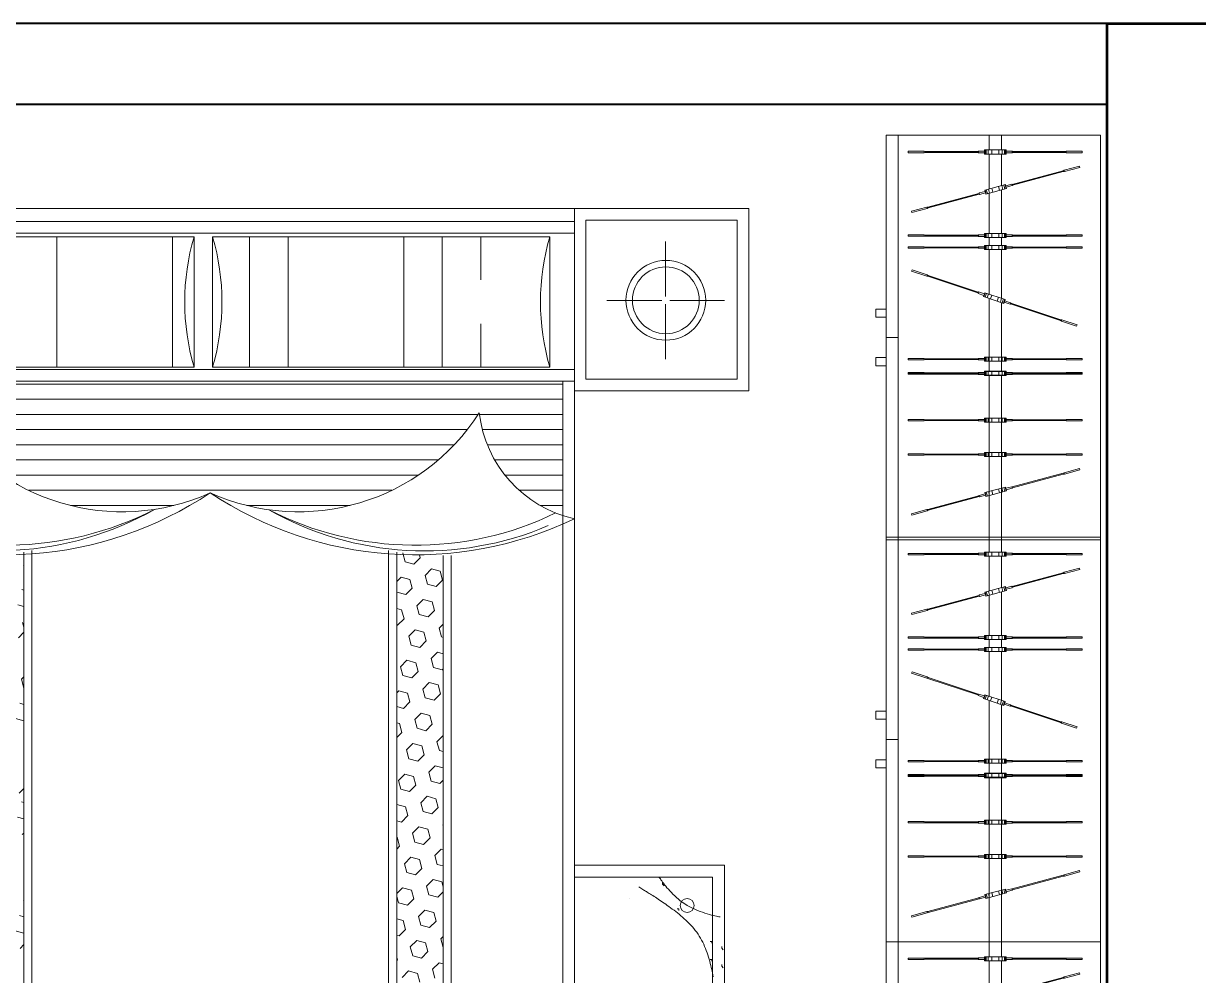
# Model space of a CAD drawing. Header units: millimetres. Extents: x 27 to 3754, y 31 to 1224.
# Drawn here: x 1301.3 to 1591.7, y 983.6 to 1218.8 of the extents above; entities that cross this region are included whole.
import ezdxf

# ---------------------------------------------------------------- set-up
doc = ezdxf.new("R2010")
doc.units = ezdxf.units.MM
for name, color, linetype, lineweight in [('duvar_40', 255, 'Continuous', 40), ('forniture', 253, 'Continuous', 9), ('KOLON50', 70, 'Continuous', 53)]:
    doc.layers.add(name, color=color, linetype=linetype, lineweight=lineweight)

# ---------------------------------------------------------------- blocks, each defined once
blk = doc.blocks.new('ıu')
at = {"layer": 'forniture'}
for p, q in [((17735.268017, 12656.733964), (17735.268017, 12581.902031)), ((17732.268017, 12653.733964), (17732.268017, 12584.902031)), ((17562.050061, 12504.524367), (17562.050061, 12619.658247)), ((17564.050061, 12504.149637), (17564.050061, 12619.658247)), ((17652.247739, 12504.149637), (17652.247739, 12619.658247)), ((17654.247739, 12504.524367), (17654.247739, 12619.658247)), ((17665.725751, 12505.391992), (17665.725751, 12619.658247)), ((17667.725751, 12505.391992), (17667.725751, 12619.658247)), ((17698.1489, 12419.658247), (17698.1489, 12619.658247)), ((17695.2989, 12612.058247), (17695.2989, 12462.305016)), ((17655.588472, 12609.632177), (17657.179462, 12608.041186)), ((17657.179467, 12608.041187), (17659.3528, 12608.62353)), ((17659.352797, 12608.623533), (17659.93514, 12610.796866)), ((17663.117121, 12607.614886), (17663.699464, 12609.788219)), ((17663.117119, 12607.614882), (17664.708109, 12606.023892)), ((17664.708113, 12606.023892), (17665.725751, 12606.296567)), ((17734.98007, 12607.267973), (17734.573954, 12606.862156)), ((17734.573954, 12606.862156), (17734.573954, 12606.456338)), ((17654.247739, 12605.461558), (17654.423786, 12605.28551)), ((17654.247739, 12604.628489), (17654.423788, 12605.285514)), ((17657.605769, 12602.103534), (17658.188112, 12604.276867)), ((17658.188114, 12604.276863), (17660.361447, 12604.859206)), ((17660.361443, 12604.859206), (17661.952433, 12603.268216)), ((17661.370092, 12601.094886), (17661.952435, 12603.26822)), ((17732.137361, 12605.238886), (17731.731245, 12605.238886)), ((17732.137361, 12605.644703), (17732.137361, 12605.238886)), ((17734.98007, 12602.80396), (17734.573954, 12602.398143)), ((17561.12686, 12602.446214), (17562.050061, 12601.523012)), ((17657.605767, 12602.10353), (17659.196757, 12600.51254)), ((17659.196762, 12600.51254), (17661.370095, 12601.094883)), ((17665.134414, 12600.086235), (17665.725751, 12599.494897)), ((17665.134415, 12600.086239), (17665.716758, 12602.259572)), ((17665.716761, 12602.259569), (17665.725751, 12602.261978)), ((17732.137361, 12600.774873), (17731.731245, 12600.774873)), ((17732.137361, 12601.18069), (17732.137361, 12600.774873)), ((17734.573954, 12602.398143), (17734.573954, 12601.992325)), ((17559.962179, 12598.099548), (17562.050061, 12598.658994)), ((17654.247739, 12599.186453), (17654.850095, 12599.347854)), ((17654.850091, 12599.347854), (17656.441081, 12597.756864)), ((17655.85874, 12595.583535), (17656.441083, 12597.756868)), ((17660.205409, 12596.748217), (17662.378742, 12597.330559)), ((17662.378738, 12597.330559), (17663.969728, 12595.739569)), ((17560.970826, 12594.335225), (17562.050061, 12594.624405)), ((17654.247739, 12595.151864), (17655.858743, 12595.583531)), ((17659.623062, 12594.574883), (17661.214052, 12592.983893)), ((17659.623064, 12594.574887), (17660.205406, 12596.74822)), ((17663.387387, 12593.56624), (17663.96973, 12595.739573)), ((17654.247739, 12589.571196), (17654.694054, 12591.236868)), ((17654.694057, 12591.236865), (17656.86739, 12591.819208)), ((17656.867386, 12591.819207), (17658.458376, 12590.228217)), ((17661.214056, 12592.983893), (17663.387389, 12593.566236)), ((17724.015315, 12592.65844), (17723.6092, 12592.65844)), ((17724.015315, 12593.064258), (17724.015315, 12592.65844)), ((17561.979473, 12590.570901), (17562.050061, 12590.589815)), ((17654.247739, 12588.927502), (17655.7027, 12587.472541)), ((17657.876035, 12588.054888), (17658.458378, 12590.228221)), ((17661.640358, 12587.04624), (17662.222701, 12589.219573)), ((17662.222704, 12589.21957), (17664.396037, 12589.801913)), ((17664.396032, 12589.801912), (17665.725751, 12588.472193)), ((17711.663962, 12590.009777), (17711.663962, 12590.009777)), ((17655.702704, 12587.472541), (17657.876038, 12588.054884)), ((17661.640356, 12587.046236), (17663.231347, 12585.455246)), ((17663.231351, 12585.455247), (17665.404684, 12586.037589)), ((17665.404682, 12586.037593), (17665.725751, 12587.235841)), ((17720.360408, 12586.976954), (17719.954293, 12586.571136)), ((17719.954293, 12586.571136), (17719.954293, 12586.165319)), ((17656.129006, 12581.534888), (17656.711349, 12583.708222)), ((17656.711352, 12583.708218), (17658.884685, 12584.290561)), ((17658.884681, 12584.29056), (17660.475671, 12582.69957)), ((17659.89333, 12580.526241), (17660.475673, 12582.699574)), ((17732.268017, 12584.902031), (17698.1489, 12584.902031)), ((17656.129005, 12581.534884), (17657.719995, 12579.943894)), ((17657.719999, 12579.943895), (17659.893332, 12580.526237)), ((17663.657653, 12579.517594), (17664.239996, 12581.690927)), ((17664.239999, 12581.690923), (17665.725751, 12582.089029)), ((17735.268017, 12581.902031), (17698.1489, 12581.902031)), ((17654.247739, 12577.904798), (17654.964319, 12577.188218)), ((17654.381978, 12575.014889), (17654.964321, 12577.188222)), ((17658.728647, 12576.179571), (17660.90198, 12576.761914)), ((17660.901975, 12576.761914), (17662.492966, 12575.170923)), ((17663.657651, 12579.51759), (17665.248642, 12577.926599)), ((17665.248646, 12577.9266), (17665.725751, 12578.05444)), ((17561.667392, 12574.348922), (17562.050061, 12573.966253)), ((17654.247739, 12574.978916), (17654.38198, 12575.014886)), ((17658.146299, 12574.006238), (17659.73729, 12572.415247)), ((17658.146301, 12574.006242), (17658.728644, 12576.179575)), ((17661.910625, 12572.997594), (17662.492967, 12575.170927)), ((17654.247739, 12570.944326), (17655.390628, 12571.250562)), ((17655.390623, 12571.250562), (17656.981614, 12569.659572)), ((17659.737294, 12572.415248), (17661.910627, 12572.997591)), ((17665.674946, 12571.988943), (17665.725751, 12571.938138)), ((17665.674948, 12571.988947), (17665.725751, 12572.178548)), ((17560.502711, 12570.002256), (17562.050061, 12570.416867)), ((17656.399273, 12567.486242), (17656.981616, 12569.659576)), ((17660.163596, 12566.477595), (17660.745939, 12568.650928)), ((17660.745941, 12568.650924), (17662.919275, 12569.233267)), ((17662.91927, 12569.233267), (17664.51026, 12567.642277)), ((17561.511359, 12566.237932), (17562.050061, 12566.382277)), ((17654.247739, 12566.909736), (17656.399275, 12567.486239)), ((17660.163594, 12566.477591), (17661.754584, 12564.886601)), ((17661.754589, 12564.886601), (17663.927922, 12565.468944)), ((17663.927919, 12565.468948), (17664.510262, 12567.642281)), ((17560.929011, 12564.064599), (17562.050061, 12562.943549)), ((17654.652244, 12560.966243), (17655.234587, 12563.139576)), ((17655.23459, 12563.139573), (17657.407923, 12563.721915)), ((17657.407918, 12563.721915), (17658.998908, 12562.130925)), ((17658.416568, 12559.957596), (17658.99891, 12562.130929)), ((17654.652242, 12560.966239), (17656.243233, 12559.375249)), ((17656.243237, 12559.375249), (17658.41657, 12559.957592)), ((17662.180891, 12558.948948), (17662.763234, 12561.122281)), ((17662.763236, 12561.122278), (17664.936569, 12561.704621)), ((17664.936565, 12561.70462), (17665.725751, 12560.915434)), ((17662.180889, 12558.948944), (17663.771879, 12557.357954)), ((17663.771884, 12557.357954), (17665.725751, 12557.881492)), ((17656.669537, 12553.437592), (17658.260527, 12551.846602)), ((17656.669539, 12553.437596), (17657.251882, 12555.610929)), ((17657.251884, 12555.610926), (17659.425217, 12556.193269)), ((17659.425213, 12556.193268), (17661.016203, 12554.602278)), ((17660.433862, 12552.428949), (17661.016205, 12554.602282)), ((17664.198186, 12551.420302), (17664.780529, 12553.593635)), ((17664.780531, 12553.593631), (17665.725751, 12553.846902)), ((17658.260532, 12551.846602), (17660.433865, 12552.428945)), ((17664.198184, 12551.420298), (17665.725751, 12549.89273)), ((17654.247739, 12550.348039), (17655.504851, 12549.090926)), ((17654.92251, 12546.917597), (17655.504853, 12549.09093)), ((17658.686834, 12545.90895), (17659.269177, 12548.082283)), ((17659.269179, 12548.082279), (17661.442512, 12548.664622)), ((17661.442508, 12548.664622), (17663.033498, 12547.073631)), ((17560.034596, 12545.669287), (17562.050061, 12546.209329)), ((17654.247739, 12546.736788), (17654.922513, 12546.917593)), ((17658.686832, 12545.908946), (17660.277822, 12544.317955)), ((17660.277827, 12544.317956), (17662.45116, 12544.900299)), ((17662.451157, 12544.900302), (17663.0335, 12547.073635)), ((17561.043244, 12541.904964), (17562.050061, 12542.17474)), ((17654.247739, 12542.702199), (17655.93116, 12543.15327)), ((17655.931156, 12543.15327), (17657.522146, 12541.562279)), ((17654.247739, 12539.325335), (17654.76647, 12538.806603)), ((17654.766475, 12538.806604), (17656.939808, 12539.388947)), ((17656.939805, 12539.38895), (17657.522148, 12541.562283)), ((17660.704129, 12538.380303), (17661.286471, 12540.553636)), ((17661.286474, 12540.553632), (17663.459807, 12541.135975)), ((17663.459803, 12541.135975), (17665.050793, 12539.544985)), ((17664.468452, 12537.371655), (17665.050795, 12539.544989)), ((17561.469546, 12535.967311), (17562.050061, 12538.133824)), ((17660.704127, 12538.380299), (17662.295117, 12536.789309)), ((17662.295121, 12536.789309), (17664.468454, 12537.371652)), ((17561.469544, 12535.967307), (17562.050061, 12535.386789)), ((17655.192777, 12532.868951), (17655.77512, 12535.042284)), ((17655.775122, 12535.04228), (17657.948455, 12535.624623)), ((17657.948451, 12535.624623), (17659.539441, 12534.033633)), ((17658.9571, 12531.860304), (17659.539443, 12534.033637)), ((17663.303769, 12533.024986), (17665.477102, 12533.607328)), ((17665.477097, 12533.607328), (17665.725751, 12533.358674)), ((17655.192775, 12532.868947), (17656.783765, 12531.277957)), ((17656.783769, 12531.277957), (17658.957103, 12531.8603)), ((17662.721422, 12530.851652), (17664.312412, 12529.260662)), ((17662.721423, 12530.851656), (17663.303766, 12533.024989)), ((17657.210071, 12525.340304), (17657.792414, 12527.513637)), ((17657.792417, 12527.513634), (17659.96575, 12528.095977)), ((17659.965746, 12528.095976), (17661.556736, 12526.504986)), ((17664.312416, 12529.260662), (17665.725751, 12529.639364)), ((17560.731163, 12525.682984), (17562.050061, 12524.364086)), ((17657.21007, 12525.3403), (17658.80106, 12523.74931)), ((17660.974395, 12524.331657), (17661.556738, 12526.50499)), ((17664.738718, 12523.323009), (17665.321061, 12525.496343)), ((17665.321064, 12525.496339), (17665.725751, 12525.604775)), ((17561.739812, 12521.918665), (17562.050061, 12523.076531)), ((17654.247739, 12522.52925), (17654.454398, 12522.584625)), ((17654.454394, 12522.584624), (17656.045384, 12520.993634)), ((17658.801064, 12523.74931), (17660.974397, 12524.331653)), ((17664.738716, 12523.323005), (17665.725751, 12522.33597)), ((17654.247739, 12518.494661), (17655.463045, 12518.820301)), ((17655.463043, 12518.820305), (17656.045386, 12520.993638)), ((17659.227366, 12517.811657), (17659.809709, 12519.984991)), ((17659.809712, 12519.984987), (17661.983045, 12520.56733)), ((17661.98304, 12520.567329), (17663.574031, 12518.976339)), ((17662.99169, 12516.80301), (17663.574033, 12518.976343)), ((17560.575129, 12517.571995), (17562.050061, 12517.967202)), ((17659.227364, 12517.811653), (17660.818355, 12516.220663)), ((17660.818359, 12516.220664), (17662.991692, 12516.803006)), ((17561.583776, 12513.807672), (17562.050061, 12513.932612)), ((17654.247739, 12514.284728), (17654.298357, 12514.473639)), ((17654.29836, 12514.473635), (17656.471693, 12515.055978)), ((17656.471688, 12515.055978), (17658.062679, 12513.464987)), ((17657.480338, 12511.291658), (17658.062681, 12513.464991)), ((17661.827006, 12512.45634), (17664.00034, 12513.038683)), ((17664.000335, 12513.038683), (17665.591325, 12511.447692)), ((17654.247739, 12511.768575), (17655.307003, 12510.709311)), ((17655.307007, 12510.709312), (17657.48034, 12511.291655)), ((17661.244659, 12510.283007), (17662.835649, 12508.692016)), ((17661.244661, 12510.283011), (17661.827004, 12512.456344)), ((17665.008984, 12509.274363), (17665.591327, 12511.447696)), ((17562.010076, 12507.870015), (17562.050061, 12507.83003)), ((17562.010078, 12507.870019), (17562.050061, 12508.019237)), ((17655.733309, 12504.771659), (17656.315652, 12506.944992)), ((17656.315655, 12506.944988), (17658.488988, 12507.527331)), ((17658.488983, 12507.527331), (17660.079974, 12505.936341)), ((17662.835654, 12508.692017), (17665.008987, 12509.27436)), ((17655.733307, 12504.771655), (17655.742914, 12504.762048)), ((17659.891976, 12505.234722), (17660.079975, 12505.936345)), ((17599.122116, 12493.01594), (17573.595471, 12493.01594)), ((17642.702329, 12493.01594), (17617.175684, 12493.01594)), ((17695.2989, 12493.01594), (17689.675611, 12493.01594)), ((17653.076234, 12489.26594), (17563.221566, 12489.26594)), ((17695.2989, 12489.26594), (17684.502149, 12489.26594)), ((17659.59765, 12485.51594), (17556.70015, 12485.51594)), ((17695.2989, 12485.51594), (17680.988025, 12485.51594)), ((17664.519551, 12481.76594), (17551.778249, 12481.76594)), ((17695.2989, 12481.76594), (17678.459547, 12481.76594)), ((17668.460013, 12478.01594), (17547.837787, 12478.01594)), ((17695.2989, 12478.01594), (17676.649504, 12478.01594)), ((17671.6978, 12474.26594), (17544.6, 12474.26594)), ((17695.2989, 12474.26594), (17675.424619, 12474.26594)), ((17674.386736, 12470.51594), (17541.911064, 12470.51594)), ((17695.2989, 12470.51594), (17674.713252, 12470.51594)), ((17695.2989, 12466.76594), (17520.9989, 12466.76594)), ((17741.288997, 12464.658247), (17698.1489, 12464.658247)), ((17698.1489, 12464.658247), (17698.1489, 12419.658247)), ((17741.288997, 12419.658247), (17741.288997, 12464.658247)), ((17518.1489, 12462.305016), (17698.1489, 12462.305016)), ((17695.2989, 12463.01594), (17520.9989, 12463.01594)), ((17738.438997, 12461.808247), (17700.9989, 12461.808247)), ((17700.9989, 12461.808247), (17700.9989, 12422.508247)), ((17738.438997, 12422.508247), (17738.438997, 12461.808247)), ((17518.1489, 12459.455016), (17698.1489, 12459.455016)), ((17525.874715, 12458.80969), (17604.144529, 12458.80969)), ((17570.254699, 12426.60969), (17570.254699, 12458.80969)), ((17598.829666, 12426.60969), (17598.829666, 12458.80969)), ((17604.144529, 12458.80969), (17604.144529, 12426.60969)), ((17608.744529, 12426.60969), (17608.744529, 12458.80969)), ((17608.744529, 12458.80969), (17692.074715, 12458.80969)), ((17617.879695, 12426.60969), (17617.879695, 12458.80969)), ((17627.404699, 12426.60969), (17627.404699, 12458.80969)), ((17655.979666, 12426.60969), (17655.979666, 12458.80969)), ((17665.504691, 12426.60969), (17665.504691, 12458.80969)), ((17675.029695, 12448.11873), (17675.029695, 12458.80969)), ((17692.074715, 12458.80969), (17692.074715, 12426.60969)), ((17720.706584, 12443.285825), (17720.706584, 12456.865038)), ((17706.173359, 12442.331813), (17719.806116, 12442.331813)), ((17720.706584, 12427.798587), (17720.706584, 12441.349698)), ((17721.747098, 12442.331813), (17735.23981, 12442.331813)), ((17675.029695, 12426.60969), (17675.029695, 12437.30065)), ((17518.1489, 12425.742197), (17698.1489, 12425.742197)), ((17604.144529, 12426.60969), (17525.874715, 12426.60969)), ((17692.074715, 12426.60969), (17608.744529, 12426.60969)), ((17518.1489, 12422.892197), (17698.1489, 12422.892197)), ((17700.9989, 12422.508247), (17738.438997, 12422.508247)), ((17518.1489, 12419.658247), (17698.1489, 12419.658247)), ((17698.1489, 12419.658247), (17741.288997, 12419.658247))]:
    blk.add_line(p, q, dxfattribs=at)
at = {"layer": 'forniture', "flags": 128}
blk.add_lwpolyline([(17719.142095, 12584.902031), (17719.159653, 12584.929648), (17719.211623, 12585.009914), (17719.296949, 12585.138949), (17719.414575, 12585.312874), (17719.563444, 12585.52781), (17719.742501, 12585.779877), (17719.950689, 12586.065195), (17720.186953, 12586.379887), (17720.450235, 12586.720071), (17720.739481, 12587.08187), (17721.053633, 12587.461403), (17721.391636, 12587.854792), (17721.752433, 12588.258156), (17722.134969, 12588.667617), (17722.538187, 12589.079295), (17722.961031, 12589.489312), (17723.402446, 12589.893787), (17723.861374, 12590.288841), (17724.336759, 12590.670595), (17724.827547, 12591.03517), (17724.827547, 12591.03517), (17725.434393, 12591.44553), (17726.056819, 12591.826508), (17726.689776, 12592.179003), (17727.328214, 12592.503919), (17727.967082, 12592.802158), (17728.601331, 12593.07462), (17729.225912, 12593.322207), (17729.835773, 12593.545822), (17730.425866, 12593.746366), (17730.99114, 12593.92474), (17731.526545, 12594.081847), (17732.027032, 12594.218588), (17732.487551, 12594.335864), (17732.903051, 12594.434579), (17733.268483, 12594.515632), (17733.578796, 12594.579926), (17733.828942, 12594.628364), (17734.01387, 12594.661845), (17734.12853, 12594.681273), (17734.167872, 12594.687548), (17734.167872, 12594.687548)], dxfattribs=at)
at = {"layer": 'forniture'}
blk.add_polyline3d([(17732.506126, 12609.458293, 0), (17732.415351, 12609.030673, 0), (17732.320003, 12608.586199, 0), (17732.219394, 12608.126376, 0), (17732.112842, 12607.652706, 0), (17731.99966, 12607.166696, 0), (17731.879165, 12606.669848, 0), (17731.750671, 12606.163666, 0), (17731.613494, 12605.649656, 0), (17731.466949, 12605.12932, 0), (17731.31035, 12604.604163, 0), (17731.143014, 12604.07569, 0), (17730.964255, 12603.545403, 0), (17730.773389, 12603.014808, 0), (17730.56973, 12602.485409, 0), (17730.352595, 12601.958708, 0), (17730.121298, 12601.436212, 0), (17729.875154, 12600.919423, 0), (17729.613478, 12600.409846, 0), (17729.335587, 12599.908985, 0), (17729.040794, 12599.418344, 0), (17728.72874, 12598.939148, 0), (17728.400358, 12598.471508, 0), (17728.056907, 12598.015256, 0), (17727.699645, 12597.570224, 0), (17727.329831, 12597.136244, 0), (17726.948724, 12596.713146, 0), (17726.557581, 12596.300765, 0), (17726.157661, 12595.89893, 0), (17725.750223, 12595.507474, 0), (17725.336524, 12595.126229, 0), (17724.917824, 12594.755027, 0), (17724.49538, 12594.393699, 0), (17724.070451, 12594.042078, 0), (17723.644296, 12593.699994, 0), (17723.218172, 12593.367282, 0), (17722.793339, 12593.043771, 0), (17722.371055, 12592.729294, 0), (17721.952577, 12592.423682, 0), (17721.539165, 12592.126768, 0), (17721.132077, 12591.838384, 0), (17720.732435, 12591.558403, 0), (17720.340815, 12591.286866, 0), (17719.957658, 12591.023857, 0), (17719.583403, 12590.76946, 0), (17719.218491, 12590.523757, 0), (17718.863362, 12590.286833, 0), (17718.518456, 12590.058769, 0), (17718.184212, 12589.839651, 0), (17717.861072, 12589.62956, 0), (17717.549474, 12589.428581, 0), (17717.24986, 12589.236796, 0), (17716.96267, 12589.05429, 0), (17716.688342, 12588.881145, 0), (17716.427318, 12588.717444, 0), (17716.180038, 12588.563272, 0), (17715.946942, 12588.418711, 0), (17715.728469, 12588.283845, 0), (17715.52506, 12588.158757, 0), (17715.337156, 12588.043531, 0), (17714.072916, 12587.269706, 0), (17714.072916, 12587.269706, 0)], dxfattribs=at)
for centre, radius in [((17726.04586, 12591.846805), 1.722361), ((17720.776607, 12442.317761), 9.861729), ((17720.776607, 12442.317761), 8.253575)]:
    blk.add_circle(centre, radius, dxfattribs=at)
for centre, radius, start, end in [((17557.497459, 12413.822336), 91.392758, 56.343183, 115.502058), ((17555.43108, 12424.909419), 79.324109, 60.493287, 112.853014), ((17658.800341, 12413.822336), 91.392758, 64.497942, 123.656817), ((17661.123141, 12426.295435), 77.947888, 66.925006, 119.608779), ((17557.699758, 12422.193092), 80.638797, 62.847407, 115.662677), ((17658.879642, 12423.465217), 79.370758, 64.122854, 117.190586), ((17704.762894, 12466.758054), 30.283704, 102.615138, 173.685788), ((17586.358794, 12441.483755), 53.08925, 65.767339, 147.397452), ((17629.939006, 12441.483755), 53.08925, 32.602548, 114.232661), ((17659.344529, 12442.70969), 57.5, 163.739795, 196.260205), ((17553.544529, 12442.70969), 57.5, 343.739795, 16.260205), ((17747.274715, 12442.70969), 57.5, 163.739795, 196.260205)]:
    blk.add_arc(centre, radius, start, end, dxfattribs=at)
blk = doc.blocks.new('dolap6')
at = {"layer": 'forniture'}
for p, q in [((707502.678039, 292791.852257), (707502.678039, 292738.852257)), ((707602.678039, 292791.852257), (707502.678039, 292791.852257)), ((707602.678039, 292738.852257), (707602.678039, 292791.852257)), ((707506.695659, 292787.360273), (707507.036229, 292787.360273)), ((707506.695659, 292783.418427), (707506.695659, 292787.360273)), ((707507.036229, 292783.418427), (707507.036229, 292787.360273)), ((707510.350441, 292786.659807), (707510.679374, 292786.748075)), ((707511.372082, 292782.852656), (707510.350441, 292786.659807)), ((707511.701015, 292782.940924), (707510.679374, 292786.748075)), ((707527.354844, 292787.360273), (707527.695414, 292787.360273)), ((707527.354844, 292783.418427), (707527.354844, 292787.360273)), ((707527.695413, 292783.418427), (707527.695413, 292787.360273)), ((707530.286391, 292787.360273), (707530.626961, 292787.360273)), ((707530.286391, 292783.418427), (707530.286391, 292787.360273)), ((707530.626961, 292783.418427), (707530.626961, 292787.360273)), ((707557.881583, 292787.360273), (707558.222153, 292787.360273)), ((707557.881583, 292783.418427), (707557.881583, 292787.360273)), ((707558.222153, 292783.418427), (707558.222153, 292787.360273)), ((707561.371596, 292787.360273), (707561.712166, 292787.360273)), ((707561.371596, 292783.418427), (707561.371596, 292787.360273)), ((707561.464372, 292787.360273), (707561.804942, 292787.360273)), ((707561.464372, 292783.418427), (707561.464372, 292787.360273)), ((707561.712166, 292783.418427), (707561.712166, 292787.360273)), ((707561.804942, 292783.418427), (707561.804942, 292787.360273)), ((707572.97526, 292787.360273), (707573.315829, 292787.360273)), ((707572.97526, 292783.418427), (707572.97526, 292787.360273)), ((707573.31583, 292783.418427), (707573.31583, 292787.360273)), ((707581.434974, 292787.360273), (707581.775544, 292787.360273)), ((707581.434974, 292783.418427), (707581.434974, 292787.360273)), ((707581.775544, 292783.418427), (707581.775544, 292787.360273)), ((707585.089757, 292786.659807), (707585.418689, 292786.748075)), ((707586.111397, 292782.852656), (707585.089757, 292786.659807)), ((707586.44033, 292782.940924), (707585.418689, 292786.748075)), ((707506.695659, 292783.418427), (707507.036229, 292783.418427)), ((707506.764545, 292783.142563), (707506.695659, 292783.418427)), ((707506.967343, 292783.142563), (707507.036229, 292783.418427)), ((707527.354844, 292783.418427), (707527.695414, 292783.418427)), ((707527.423729, 292783.142563), (707527.354844, 292783.418427)), ((707527.626528, 292783.142563), (707527.695413, 292783.418427)), ((707530.286391, 292783.418427), (707530.626961, 292783.418427)), ((707530.355277, 292783.142563), (707530.286391, 292783.418427)), ((707530.558075, 292783.142563), (707530.626961, 292783.418427)), ((707548.344636, 292782.336161), (707549.591157, 292786.075724)), ((707548.667729, 292782.228463), (707549.91425, 292785.968026)), ((707549.591157, 292786.075724), (707549.91425, 292785.968026)), ((707557.881583, 292783.418427), (707558.222153, 292783.418427)), ((707557.950469, 292783.142563), (707557.881583, 292783.418427)), ((707558.153267, 292783.142563), (707558.222153, 292783.418427)), ((707561.371596, 292783.418427), (707561.712166, 292783.418427)), ((707561.440482, 292783.142563), (707561.371596, 292783.418427)), ((707561.464372, 292783.418427), (707561.804942, 292783.418427)), ((707561.533258, 292783.142563), (707561.464372, 292783.418427)), ((707561.64328, 292783.142563), (707561.712166, 292783.418427)), ((707561.736056, 292783.142563), (707561.804942, 292783.418427)), ((707572.97526, 292783.418427), (707573.31583, 292783.418427)), ((707573.044146, 292783.142563), (707572.97526, 292783.418427)), ((707573.246944, 292783.142563), (707573.31583, 292783.418427)), ((707581.434974, 292783.418427), (707581.775544, 292783.418427)), ((707581.50386, 292783.142563), (707581.434974, 292783.418427)), ((707581.706658, 292783.142563), (707581.775544, 292783.418427)), ((707506.764545, 292783.142563), (707506.967343, 292783.142563)), ((707506.764545, 292770.135557), (707506.764545, 292783.142563)), ((707506.967343, 292783.142563), (707506.848394, 292783.142563)), ((707506.967343, 292770.135557), (707506.967343, 292783.142563)), ((707511.372082, 292782.852656), (707511.701015, 292782.940924)), ((707511.510112, 292782.604072), (707511.372082, 292782.852656)), ((707511.510112, 292782.604072), (707511.705981, 292782.656632)), ((707514.881245, 292770.041522), (707511.510112, 292782.604072)), ((707511.705981, 292782.656632), (707511.591096, 292782.625803)), ((707511.70598, 292782.656632), (707511.701015, 292782.940924)), ((707515.077114, 292770.094083), (707511.70598, 292782.656632)), ((707527.423729, 292770.135557), (707527.423729, 292783.142563)), ((707527.42373, 292783.142563), (707527.626528, 292783.142563)), ((707527.626528, 292783.142563), (707527.507579, 292783.142563)), ((707527.626528, 292770.135557), (707527.626528, 292783.142563)), ((707530.355277, 292783.142563), (707530.558075, 292783.142563)), ((707530.355277, 292770.135557), (707530.355277, 292783.142563)), ((707530.558075, 292783.142563), (707530.439126, 292783.142563)), ((707530.558075, 292770.135557), (707530.558075, 292783.142563)), ((707544.209574, 292769.71314), (707548.322751, 292782.052669)), ((707544.401965, 292769.64901), (707548.515142, 292781.988539)), ((707548.322751, 292782.052669), (707548.344636, 292782.336161)), ((707548.322751, 292782.052669), (707548.515142, 292781.988539)), ((707548.344636, 292782.33616), (707548.667729, 292782.228463)), ((707548.515142, 292781.988539), (707548.402297, 292782.026154)), ((707548.515142, 292781.988539), (707548.667729, 292782.228463)), ((707557.950469, 292783.142563), (707558.153267, 292783.142563)), ((707557.950469, 292770.135557), (707557.950469, 292783.142563)), ((707558.153267, 292783.142563), (707558.034318, 292783.142563)), ((707558.153267, 292770.135557), (707558.153267, 292783.142563)), ((707561.440482, 292783.142563), (707561.64328, 292783.142563)), ((707561.440482, 292770.135557), (707561.440482, 292783.142563)), ((707561.64328, 292783.142563), (707561.524331, 292783.142563)), ((707561.533258, 292783.142563), (707561.736056, 292783.142563)), ((707561.533258, 292770.135557), (707561.533258, 292783.142563)), ((707561.736056, 292783.142563), (707561.617107, 292783.142563)), ((707561.64328, 292770.135557), (707561.64328, 292783.142563)), ((707561.736056, 292770.135557), (707561.736056, 292783.142563)), ((707573.044146, 292783.142563), (707573.246944, 292783.142563)), ((707573.044146, 292770.135557), (707573.044146, 292783.142563)), ((707573.246944, 292783.142563), (707573.127995, 292783.142563)), ((707573.246944, 292770.135557), (707573.246944, 292783.142563)), ((707581.50386, 292783.142563), (707581.706658, 292783.142563)), ((707581.50386, 292770.135557), (707581.50386, 292783.142563)), ((707581.706658, 292783.142563), (707581.587709, 292783.142563)), ((707581.706658, 292770.135557), (707581.706658, 292783.142563)), ((707586.111397, 292782.852656), (707586.44033, 292782.940924)), ((707586.249427, 292782.604072), (707586.111397, 292782.852656)), ((707586.249427, 292782.604072), (707586.445296, 292782.656632)), ((707589.620561, 292770.041522), (707586.249427, 292782.604072)), ((707586.445296, 292782.656632), (707586.330411, 292782.625803)), ((707586.445296, 292782.656632), (707586.44033, 292782.940924)), ((707589.816429, 292770.094083), (707586.445296, 292782.656632)), ((707506.680627, 292770.033541), (707506.764545, 292770.135557)), ((707506.680627, 292770.033541), (707507.051261, 292770.033541)), ((707506.680627, 292768.508306), (707506.680627, 292770.033541)), ((707506.764545, 292770.135557), (707506.967343, 292770.135557)), ((707507.051261, 292770.033541), (707506.967343, 292770.135557)), ((707507.051261, 292768.508306), (707507.051261, 292770.033541)), ((707514.826635, 292769.921242), (707514.881245, 292770.041522)), ((707514.826635, 292769.921242), (707515.184605, 292770.017302)), ((707515.221943, 292768.448124), (707514.826635, 292769.921242)), ((707514.881245, 292770.041522), (707515.077114, 292770.094083)), ((707515.184605, 292770.017302), (707515.077114, 292770.094083)), ((707515.579912, 292768.544185), (707515.184605, 292770.017302)), ((707527.339811, 292770.033541), (707527.423729, 292770.135557)), ((707527.339811, 292770.033541), (707527.710446, 292770.033541)), ((707527.339811, 292768.508306), (707527.339811, 292770.033541)), ((707527.42373, 292770.135557), (707527.626528, 292770.135557)), ((707527.710446, 292770.033541), (707527.626528, 292770.135557)), ((707527.710446, 292768.508306), (707527.710446, 292770.033541)), ((707530.271359, 292770.033541), (707530.355277, 292770.135557)), ((707530.271359, 292770.033541), (707530.641993, 292770.033541)), ((707530.271359, 292768.508306), (707530.271359, 292770.033541)), ((707530.355277, 292770.135557), (707530.558075, 292770.135557)), ((707530.641993, 292770.033541), (707530.558075, 292770.135557)), ((707530.641993, 292768.508306), (707530.641993, 292770.033541)), ((707543.61538, 292768.195931), (707544.097702, 292769.642896)), ((707543.966995, 292768.078726), (707544.449317, 292769.525691)), ((707544.097702, 292769.642896), (707544.209574, 292769.71314)), ((707544.097702, 292769.642896), (707544.449317, 292769.525691)), ((707544.209574, 292769.71314), (707544.401965, 292769.64901)), ((707544.449317, 292769.525691), (707544.401965, 292769.64901)), ((707557.866551, 292770.033541), (707557.950469, 292770.135557)), ((707557.866551, 292770.033541), (707558.237185, 292770.033541)), ((707557.866551, 292768.508306), (707557.866551, 292770.033541)), ((707557.950469, 292770.135557), (707558.153267, 292770.135557)), ((707558.237185, 292770.033541), (707558.153267, 292770.135557)), ((707558.237185, 292768.508306), (707558.237185, 292770.033541)), ((707561.356564, 292770.033541), (707561.440482, 292770.135557)), ((707561.356564, 292770.033541), (707561.727198, 292770.033541)), ((707561.356564, 292768.508306), (707561.356564, 292770.033541)), ((707561.440482, 292770.135557), (707561.64328, 292770.135557)), ((707561.44934, 292770.033541), (707561.533258, 292770.135557)), ((707561.44934, 292770.033541), (707561.819974, 292770.033541)), ((707561.44934, 292768.508306), (707561.44934, 292770.033541)), ((707561.533258, 292770.135557), (707561.736056, 292770.135557)), ((707561.727198, 292770.033541), (707561.64328, 292770.135557)), ((707561.727198, 292768.508306), (707561.727198, 292770.033541)), ((707561.819974, 292770.033541), (707561.736056, 292770.135557)), ((707561.819974, 292768.508306), (707561.819974, 292770.033541)), ((707572.960227, 292770.033541), (707573.044146, 292770.135557)), ((707572.960227, 292770.033541), (707573.330862, 292770.033541)), ((707572.960227, 292768.508306), (707572.960227, 292770.033541)), ((707573.044146, 292770.135557), (707573.246944, 292770.135557)), ((707573.330862, 292770.033541), (707573.246944, 292770.135557)), ((707573.330862, 292768.508306), (707573.330862, 292770.033541)), ((707581.419942, 292770.033541), (707581.50386, 292770.135557)), ((707581.419942, 292770.033541), (707581.790576, 292770.033541)), ((707581.419942, 292768.508306), (707581.419942, 292770.033541)), ((707581.50386, 292770.135557), (707581.706658, 292770.135557)), ((707581.790576, 292770.033541), (707581.706658, 292770.135557)), ((707581.790576, 292768.508306), (707581.790576, 292770.033541)), ((707589.56595, 292769.921242), (707589.620561, 292770.041522)), ((707589.961258, 292768.448124), (707589.56595, 292769.921242)), ((707589.565951, 292769.921242), (707589.92392, 292770.017302)), ((707589.620561, 292770.041522), (707589.816429, 292770.094083)), ((707589.92392, 292770.017302), (707589.816429, 292770.094083)), ((707590.319228, 292768.544185), (707589.92392, 292770.017302)), ((707502.678039, 292767.360273), (707506.365944, 292767.360273)), ((707506.365944, 292763.21224), (707506.365944, 292768.508306)), ((707506.365944, 292768.508306), (707507.365944, 292768.508306)), ((707506.365944, 292768.508306), (707507.365944, 292768.508306)), ((707506.365944, 292768.401323), (707507.365944, 292768.401323)), ((707506.365944, 292768.103043), (707507.365944, 292768.103043)), ((707506.365944, 292767.590669), (707507.365944, 292767.590669)), ((707506.365944, 292766.75275), (707507.365944, 292766.75275)), ((707507.365944, 292763.21224), (707507.365944, 292768.508306)), ((707507.365944, 292767.360273), (707515.188049, 292767.360273)), ((707514.918013, 292768.366566), (707515.883842, 292768.625744)), ((707514.918013, 292768.366566), (707515.883842, 292768.625744)), ((707516.290638, 292763.251469), (707514.918013, 292768.366566)), ((707514.945741, 292768.263238), (707515.91157, 292768.522416)), ((707515.023048, 292767.975151), (707515.988878, 292768.234329)), ((707515.155844, 292767.480285), (707516.121674, 292767.739463)), ((707515.373015, 292766.670998), (707516.338844, 292766.930176)), ((707517.256468, 292763.510647), (707515.883842, 292768.625744)), ((707516.223429, 292767.360273), (707527.025129, 292767.360273)), ((707527.025129, 292768.508306), (707528.025129, 292768.508306)), ((707527.025129, 292768.508306), (707528.025129, 292768.508306)), ((707527.025129, 292763.21224), (707527.025129, 292768.508306)), ((707527.025129, 292768.401323), (707528.025129, 292768.401323)), ((707527.025129, 292768.103043), (707528.025129, 292768.103043)), ((707527.025129, 292767.590669), (707528.025129, 292767.590669)), ((707527.025129, 292766.75275), (707528.025129, 292766.75275)), ((707528.025129, 292763.21224), (707528.025129, 292768.508306)), ((707528.025129, 292767.360273), (707529.956676, 292767.360273)), ((707529.956676, 292763.21224), (707529.956676, 292768.508306)), ((707529.956676, 292768.508306), (707530.956676, 292768.508306)), ((707529.956676, 292768.508306), (707530.956676, 292768.508306)), ((707529.956676, 292768.401323), (707530.956676, 292768.401323)), ((707529.956676, 292768.103043), (707530.956676, 292768.103043)), ((707529.956676, 292767.590669), (707530.956676, 292767.590669)), ((707529.956676, 292766.75275), (707530.956676, 292766.75275)), ((707530.956676, 292763.21224), (707530.956676, 292768.508306)), ((707530.956676, 292767.360273), (707543.005123, 292767.360273)), ((707541.642083, 292763.271153), (707543.316846, 292768.295442)), ((707542.590766, 292762.954926), (707544.265529, 292767.979215)), ((707542.761691, 292766.629976), (707543.710374, 292766.313748)), ((707543.026664, 292767.424896), (707543.975347, 292767.108668)), ((707543.188691, 292767.910976), (707544.137374, 292767.594748)), ((707543.283015, 292768.193949), (707544.231698, 292767.877721)), ((707543.316846, 292768.295442), (707544.265529, 292767.979215)), ((707543.316846, 292768.295442), (707544.265529, 292767.979215)), ((707544.059216, 292767.360273), (707557.551868, 292767.360273)), ((707557.446752, 292767.360273), (707561.134657, 292767.360273)), ((707557.551868, 292768.508306), (707558.551868, 292768.508306)), ((707557.551868, 292768.508306), (707558.551868, 292768.508306)), ((707557.551868, 292763.21224), (707557.551868, 292768.508306)), ((707557.551868, 292768.401323), (707558.551868, 292768.401323)), ((707557.551868, 292768.103043), (707558.551868, 292768.103043)), ((707557.551868, 292767.590669), (707558.551868, 292767.590669)), ((707557.551868, 292766.75275), (707558.551868, 292766.75275)), ((707558.551868, 292763.21224), (707558.551868, 292768.508306)), ((707558.551868, 292767.360273), (707561.041881, 292767.360273)), ((707561.041881, 292768.508306), (707562.041881, 292768.508306)), ((707561.041881, 292768.508306), (707562.041881, 292768.508306)), ((707561.041881, 292763.21224), (707561.041881, 292768.508306)), ((707561.041881, 292768.401323), (707562.041881, 292768.401323)), ((707561.041881, 292768.103043), (707562.041881, 292768.103043)), ((707561.041881, 292767.590669), (707562.041881, 292767.590669)), ((707561.041881, 292766.75275), (707562.041881, 292766.75275)), ((707561.134657, 292763.21224), (707561.134657, 292768.508306)), ((707561.134657, 292768.508306), (707562.134657, 292768.508306)), ((707561.134657, 292768.508306), (707562.134657, 292768.508306)), ((707561.134657, 292768.401323), (707562.134657, 292768.401323)), ((707561.134657, 292768.103043), (707562.134657, 292768.103043)), ((707561.134657, 292767.590669), (707562.134657, 292767.590669)), ((707561.134657, 292766.75275), (707562.134657, 292766.75275)), ((707562.041881, 292763.21224), (707562.041881, 292768.508306)), ((707562.041881, 292767.360273), (707602.678039, 292767.360273)), ((707562.134657, 292763.21224), (707562.134657, 292768.508306)), ((707562.134657, 292767.360273), (707569.956763, 292767.360273)), ((707568.957639, 292767.360273), (707572.645544, 292767.360273)), ((707572.645545, 292763.21224), (707572.645545, 292768.508306)), ((707572.645545, 292768.508306), (707573.645545, 292768.508306)), ((707572.645545, 292768.508306), (707573.645545, 292768.508306)), ((707572.645545, 292768.401323), (707573.645545, 292768.401323)), ((707572.645545, 292768.103043), (707573.645545, 292768.103043)), ((707572.645545, 292767.590669), (707573.645545, 292767.590669)), ((707572.645545, 292766.75275), (707573.645545, 292766.75275)), ((707573.645544, 292767.360273), (707581.46765, 292767.360273)), ((707573.645545, 292763.21224), (707573.645545, 292768.508306)), ((707577.417354, 292767.360273), (707581.105259, 292767.360273)), ((707581.105259, 292763.21224), (707581.105259, 292768.508306)), ((707581.105259, 292768.508306), (707582.105259, 292768.508306)), ((707581.105259, 292768.508306), (707582.105259, 292768.508306)), ((707581.105259, 292768.401323), (707582.105259, 292768.401323)), ((707581.105259, 292768.103043), (707582.105259, 292768.103043)), ((707581.105259, 292767.590669), (707582.105259, 292767.590669)), ((707581.105259, 292766.75275), (707582.105259, 292766.75275)), ((707582.105259, 292763.21224), (707582.105259, 292768.508306)), ((707582.105259, 292767.360273), (707589.927365, 292767.360273)), ((707589.657328, 292768.366566), (707590.623158, 292768.625744)), ((707589.657328, 292768.366566), (707590.623158, 292768.625744)), ((707591.029953, 292763.251469), (707589.657328, 292768.366566)), ((707589.685056, 292768.263238), (707590.650886, 292768.522416)), ((707589.762364, 292767.975151), (707590.728193, 292768.234329)), ((707589.89516, 292767.480285), (707590.860989, 292767.739463)), ((707590.11233, 292766.670998), (707591.07816, 292766.930176)), ((707591.995783, 292763.510647), (707590.623158, 292768.625744)), ((707502.678039, 292764.360273), (707506.365944, 292764.360273)), ((707506.365944, 292765.019701), (707507.365944, 292765.019701)), ((707506.365944, 292764.129877), (707507.365944, 292764.129877)), ((707506.365944, 292763.617503), (707507.365944, 292763.617503)), ((707506.365944, 292763.319223), (707507.365944, 292763.319223)), ((707506.365944, 292763.21224), (707507.365944, 292763.21224)), ((707506.680627, 292763.21224), (707506.680627, 292761.687005)), ((707507.051261, 292763.21224), (707507.051261, 292761.687005)), ((707507.365944, 292764.360273), (707515.993093, 292764.360273)), ((707515.822184, 292764.997168), (707516.788013, 292765.256346)), ((707516.052807, 292764.13775), (707517.018636, 292764.396928)), ((707516.185603, 292763.642884), (707517.151432, 292763.902062)), ((707516.26291, 292763.354797), (707517.22874, 292763.613975)), ((707516.290638, 292763.251469), (707517.256468, 292763.510647)), ((707516.594568, 292763.333028), (707516.989876, 292761.859911)), ((707516.952538, 292763.429088), (707517.347845, 292761.955971)), ((707517.028472, 292764.360273), (707527.025129, 292764.360273)), ((707527.025129, 292765.019701), (707528.025129, 292765.019701)), ((707527.025129, 292764.129877), (707528.025129, 292764.129877)), ((707527.025129, 292763.617503), (707528.025129, 292763.617503)), ((707527.025129, 292763.319223), (707528.025129, 292763.319223)), ((707527.025129, 292763.21224), (707528.025129, 292763.21224)), ((707527.339811, 292763.21224), (707527.339811, 292761.687005)), ((707527.710446, 292763.21224), (707527.710446, 292761.687005)), ((707528.025129, 292764.360273), (707529.956676, 292764.360273)), ((707529.956676, 292765.019701), (707530.956676, 292765.019701)), ((707529.956676, 292764.129877), (707530.956676, 292764.129877)), ((707529.956676, 292763.617503), (707530.956676, 292763.617503)), ((707529.956676, 292763.319223), (707530.956676, 292763.319223)), ((707529.956676, 292763.21224), (707530.956676, 292763.21224)), ((707530.271359, 292763.21224), (707530.271359, 292761.687005)), ((707530.641993, 292763.21224), (707530.641993, 292761.687005)), ((707530.956676, 292764.360273), (707542.005123, 292764.360273)), ((707541.940617, 292763.171642), (707541.458296, 292761.724677)), ((707541.642083, 292763.271153), (707542.590766, 292762.954926)), ((707541.675914, 292763.372647), (707542.624597, 292763.056419)), ((707541.770238, 292763.65562), (707542.718922, 292763.339392)), ((707542.292232, 292763.054437), (707541.80991, 292761.607472)), ((707541.932265, 292764.1417), (707542.880949, 292763.825472)), ((707542.213652, 292764.985861), (707543.162336, 292764.669634)), ((707543.059215, 292764.360273), (707557.551868, 292764.360273)), ((707557.446752, 292764.360273), (707561.134657, 292764.360273)), ((707557.551868, 292765.019701), (707558.551868, 292765.019701)), ((707557.551868, 292764.129877), (707558.551868, 292764.129877)), ((707557.551868, 292763.617503), (707558.551868, 292763.617503)), ((707557.551868, 292763.319223), (707558.551868, 292763.319223)), ((707557.551868, 292763.21224), (707558.551868, 292763.21224)), ((707557.866551, 292763.21224), (707557.866551, 292761.687005)), ((707558.237185, 292763.21224), (707558.237185, 292761.687005)), ((707558.551868, 292764.360273), (707561.041881, 292764.360273)), ((707561.041881, 292765.019701), (707562.041881, 292765.019701)), ((707561.041881, 292764.129877), (707562.041881, 292764.129877)), ((707561.041881, 292763.617503), (707562.041881, 292763.617503)), ((707561.041881, 292763.319223), (707562.041881, 292763.319223)), ((707561.041881, 292763.21224), (707562.041881, 292763.21224)), ((707561.134657, 292765.019701), (707562.134657, 292765.019701)), ((707561.134657, 292764.129877), (707562.134657, 292764.129877)), ((707561.134657, 292763.617503), (707562.134657, 292763.617503)), ((707561.134657, 292763.319223), (707562.134657, 292763.319223)), ((707561.134657, 292763.21224), (707562.134657, 292763.21224)), ((707561.356564, 292763.21224), (707561.356564, 292761.687005)), ((707561.44934, 292763.21224), (707561.44934, 292761.687005)), ((707561.727198, 292763.21224), (707561.727198, 292761.687005)), ((707561.819974, 292763.21224), (707561.819974, 292761.687005)), ((707562.041881, 292764.360273), (707602.678039, 292764.360273)), ((707562.134657, 292764.360273), (707570.761806, 292764.360273)), ((707568.957639, 292764.360273), (707572.645544, 292764.360273)), ((707572.645545, 292765.019701), (707573.645545, 292765.019701)), ((707572.645545, 292764.129877), (707573.645545, 292764.129877)), ((707572.645545, 292763.617503), (707573.645545, 292763.617503)), ((707572.645545, 292763.319223), (707573.645545, 292763.319223)), ((707572.645545, 292763.21224), (707573.645545, 292763.21224)), ((707572.960227, 292763.21224), (707572.960227, 292761.687005)), ((707573.330862, 292763.21224), (707573.330862, 292761.687005)), ((707573.645544, 292764.360273), (707582.272694, 292764.360273)), ((707577.417354, 292764.360273), (707581.105259, 292764.360273)), ((707581.105259, 292765.019701), (707582.105259, 292765.019701)), ((707581.105259, 292764.129877), (707582.105259, 292764.129877)), ((707581.105259, 292763.617503), (707582.105259, 292763.617503)), ((707581.105259, 292763.319223), (707582.105259, 292763.319223)), ((707581.105259, 292763.21224), (707582.105259, 292763.21224)), ((707581.419942, 292763.21224), (707581.419942, 292761.687005)), ((707581.790576, 292763.21224), (707581.790576, 292761.687005)), ((707582.105259, 292764.360273), (707590.732408, 292764.360273)), ((707590.561499, 292764.997168), (707591.527328, 292765.256346)), ((707590.792122, 292764.13775), (707591.757952, 292764.396928)), ((707590.924918, 292763.642884), (707591.890748, 292763.902062)), ((707591.002226, 292763.354797), (707591.968055, 292763.613975)), ((707591.029953, 292763.251469), (707591.995783, 292763.510647)), ((707591.333883, 292763.333028), (707591.729191, 292761.859911)), ((707591.691853, 292763.429088), (707592.087161, 292761.955971)), ((707506.680627, 292761.687005), (707507.051261, 292761.687005)), ((707506.680627, 292761.687005), (707506.764545, 292761.584989)), ((707506.764545, 292761.584989), (707506.967343, 292761.584989)), ((707506.764545, 292761.584989), (707506.764545, 292748.577983)), ((707507.051261, 292761.687005), (707506.967343, 292761.584989)), ((707506.967343, 292761.584989), (707506.967343, 292748.577983)), ((707516.989876, 292761.859911), (707517.347845, 292761.955971)), ((707516.989876, 292761.859911), (707517.097367, 292761.78313)), ((707517.097367, 292761.78313), (707517.293235, 292761.835691)), ((707517.097367, 292761.78313), (707520.4685, 292749.22058)), ((707517.347845, 292761.955971), (707517.293235, 292761.835691)), ((707517.293235, 292761.835691), (707520.664368, 292749.273141)), ((707527.339811, 292761.687005), (707527.710446, 292761.687005)), ((707527.339811, 292761.687005), (707527.423729, 292761.584989)), ((707527.423729, 292761.584989), (707527.423729, 292748.577983)), ((707527.42373, 292761.584989), (707527.626528, 292761.584989)), ((707527.710446, 292761.687005), (707527.626528, 292761.584989)), ((707527.626528, 292761.584989), (707527.626528, 292748.577983)), ((707530.271359, 292761.687005), (707530.641993, 292761.687005)), ((707530.271359, 292761.687005), (707530.355277, 292761.584989)), ((707530.355277, 292761.584989), (707530.558075, 292761.584989)), ((707530.355277, 292761.584989), (707530.355277, 292748.577983)), ((707530.641993, 292761.687005), (707530.558075, 292761.584989)), ((707530.558075, 292761.584989), (707530.558075, 292748.577983)), ((707541.505647, 292761.601358), (707537.392471, 292749.261829)), ((707541.698038, 292761.537228), (707537.584862, 292749.197699)), ((707541.458296, 292761.724677), (707541.80991, 292761.607472)), ((707541.458296, 292761.724677), (707541.505647, 292761.601358)), ((707541.505647, 292761.601358), (707541.698038, 292761.537228)), ((707541.80991, 292761.607472), (707541.698038, 292761.537228)), ((707557.866551, 292761.687005), (707558.237185, 292761.687005)), ((707557.866551, 292761.687005), (707557.950469, 292761.584989)), ((707557.950469, 292761.584989), (707558.153267, 292761.584989)), ((707557.950469, 292761.584989), (707557.950469, 292748.577983)), ((707558.237185, 292761.687005), (707558.153267, 292761.584989)), ((707558.153267, 292761.584989), (707558.153267, 292748.577983)), ((707561.356564, 292761.687005), (707561.727198, 292761.687005)), ((707561.356564, 292761.687005), (707561.440482, 292761.584989)), ((707561.440482, 292761.584989), (707561.64328, 292761.584989)), ((707561.440482, 292761.584989), (707561.440482, 292748.577983)), ((707561.44934, 292761.687005), (707561.819974, 292761.687005)), ((707561.44934, 292761.687005), (707561.533258, 292761.584989)), ((707561.533258, 292761.584989), (707561.736056, 292761.584989)), ((707561.533258, 292761.584989), (707561.533258, 292748.577983)), ((707561.727198, 292761.687005), (707561.64328, 292761.584989)), ((707561.64328, 292761.584989), (707561.64328, 292748.577983)), ((707561.819974, 292761.687005), (707561.736056, 292761.584989)), ((707561.736056, 292761.584989), (707561.736056, 292748.577983)), ((707572.960227, 292761.687005), (707573.330862, 292761.687005)), ((707572.960227, 292761.687005), (707573.044146, 292761.584989)), ((707573.044146, 292761.584989), (707573.246944, 292761.584989)), ((707573.044146, 292761.584989), (707573.044146, 292748.577983)), ((707573.330862, 292761.687005), (707573.246944, 292761.584989)), ((707573.246944, 292761.584989), (707573.246944, 292748.577983)), ((707581.419942, 292761.687005), (707581.790576, 292761.687005)), ((707581.419942, 292761.687005), (707581.50386, 292761.584989)), ((707581.50386, 292761.584989), (707581.706658, 292761.584989)), ((707581.50386, 292761.584989), (707581.50386, 292748.577983)), ((707581.790576, 292761.687005), (707581.706658, 292761.584989)), ((707581.706658, 292761.584989), (707581.706658, 292748.577983)), ((707591.729191, 292761.859911), (707592.087161, 292761.955971)), ((707591.729191, 292761.859911), (707591.836682, 292761.78313)), ((707591.836682, 292761.78313), (707592.032551, 292761.835691)), ((707591.836682, 292761.78313), (707595.207815, 292749.22058)), ((707592.087161, 292761.955971), (707592.032551, 292761.835691)), ((707592.032551, 292761.835691), (707595.403684, 292749.273141)), ((707506.764545, 292748.577983), (707506.695659, 292748.302119)), ((707506.764545, 292748.577983), (707506.967343, 292748.577983)), ((707506.967343, 292748.577983), (707506.848394, 292748.577983)), ((707506.967343, 292748.577983), (707507.036229, 292748.302119)), ((707520.4685, 292749.22058), (707520.664368, 292749.273141)), ((707520.4685, 292749.22058), (707520.473466, 292748.936289)), ((707520.473466, 292748.936289), (707520.802399, 292749.024557)), ((707520.473466, 292748.936289), (707521.495107, 292745.129138)), ((707520.664368, 292749.273141), (707520.549484, 292749.242312)), ((707520.664368, 292749.273141), (707520.802398, 292749.024557)), ((707520.802398, 292749.024557), (707521.824039, 292745.217406)), ((707527.423729, 292748.577983), (707527.354844, 292748.302119)), ((707527.42373, 292748.577983), (707527.626528, 292748.577983)), ((707527.626528, 292748.577983), (707527.507579, 292748.577983)), ((707527.626528, 292748.577983), (707527.695413, 292748.302119)), ((707530.355277, 292748.577983), (707530.286391, 292748.302119)), ((707530.355277, 292748.577983), (707530.558075, 292748.577983)), ((707530.558075, 292748.577983), (707530.439126, 292748.577983)), ((707530.558075, 292748.577983), (707530.626961, 292748.302119)), ((707537.239884, 292749.021905), (707535.993363, 292745.282342)), ((707537.562977, 292748.914208), (707536.316456, 292745.174644)), ((707537.392471, 292749.261829), (707537.239884, 292749.021905)), ((707537.239884, 292749.021905), (707537.562977, 292748.914208)), ((707537.392471, 292749.261829), (707537.584862, 292749.197699)), ((707537.584862, 292749.197699), (707537.472017, 292749.235314)), ((707537.584862, 292749.197699), (707537.562977, 292748.914208)), ((707557.950469, 292748.577983), (707557.881583, 292748.302119)), ((707557.950469, 292748.577983), (707558.153267, 292748.577983)), ((707558.153267, 292748.577983), (707558.034318, 292748.577983)), ((707558.153267, 292748.577983), (707558.222153, 292748.302119)), ((707561.440482, 292748.577983), (707561.371596, 292748.302119)), ((707561.440482, 292748.577983), (707561.64328, 292748.577983)), ((707561.533258, 292748.577983), (707561.464372, 292748.302119)), ((707561.64328, 292748.577983), (707561.524331, 292748.577983)), ((707561.533258, 292748.577983), (707561.736056, 292748.577983)), ((707561.736056, 292748.577983), (707561.617107, 292748.577983)), ((707561.64328, 292748.577983), (707561.712166, 292748.302119)), ((707561.736056, 292748.577983), (707561.804942, 292748.302119)), ((707573.044146, 292748.577983), (707572.97526, 292748.302119)), ((707573.044146, 292748.577983), (707573.246944, 292748.577983)), ((707573.246944, 292748.577983), (707573.127995, 292748.577983)), ((707573.246944, 292748.577983), (707573.31583, 292748.302119)), ((707581.50386, 292748.577983), (707581.434974, 292748.302119)), ((707581.50386, 292748.577983), (707581.706658, 292748.577983)), ((707581.706658, 292748.577983), (707581.587709, 292748.577983)), ((707581.706658, 292748.577983), (707581.775544, 292748.302119)), ((707595.207815, 292749.22058), (707595.403684, 292749.273141)), ((707595.207815, 292749.22058), (707595.212781, 292748.936289)), ((707595.212781, 292748.936289), (707595.541714, 292749.024557)), ((707595.212781, 292748.936289), (707596.234422, 292745.129138)), ((707595.403684, 292749.273141), (707595.288799, 292749.242312)), ((707595.403684, 292749.273141), (707595.541714, 292749.024557)), ((707595.541714, 292749.024557), (707596.563355, 292745.217406)), ((707506.695659, 292748.302119), (707507.036229, 292748.302119)), ((707506.695659, 292748.302119), (707506.695659, 292744.360273)), ((707507.036229, 292748.302119), (707507.036229, 292744.360273)), ((707527.354844, 292748.302119), (707527.695414, 292748.302119)), ((707527.354844, 292748.302119), (707527.354844, 292744.360273)), ((707527.695413, 292748.302119), (707527.695413, 292744.360273)), ((707530.286391, 292748.302119), (707530.626961, 292748.302119)), ((707530.286391, 292748.302119), (707530.286391, 292744.360273)), ((707530.626961, 292748.302119), (707530.626961, 292744.360273)), ((707557.881583, 292748.302119), (707558.222153, 292748.302119)), ((707557.881583, 292748.302119), (707557.881583, 292744.360273)), ((707558.222153, 292748.302119), (707558.222153, 292744.360273)), ((707561.371596, 292748.302119), (707561.712166, 292748.302119)), ((707561.371596, 292748.302119), (707561.371596, 292744.360273)), ((707561.464372, 292748.302119), (707561.804942, 292748.302119)), ((707561.464372, 292748.302119), (707561.464372, 292744.360273)), ((707561.712166, 292748.302119), (707561.712166, 292744.360273)), ((707561.804942, 292748.302119), (707561.804942, 292744.360273)), ((707572.97526, 292748.302119), (707573.31583, 292748.302119)), ((707572.97526, 292748.302119), (707572.97526, 292744.360273)), ((707573.31583, 292748.302119), (707573.31583, 292744.360273)), ((707581.434974, 292748.302119), (707581.775544, 292748.302119)), ((707581.434974, 292748.302119), (707581.434974, 292744.360273)), ((707581.775544, 292748.302119), (707581.775544, 292744.360273)), ((707506.695659, 292744.360273), (707507.036229, 292744.360273)), ((707521.495107, 292745.129138), (707521.824039, 292745.217406)), ((707527.354844, 292744.360273), (707527.695414, 292744.360273)), ((707530.286391, 292744.360273), (707530.626961, 292744.360273)), ((707535.993363, 292745.282342), (707536.316456, 292745.174644)), ((707557.881583, 292744.360273), (707558.222153, 292744.360273)), ((707561.371596, 292744.360273), (707561.712166, 292744.360273)), ((707561.464372, 292744.360273), (707561.804942, 292744.360273)), ((707572.97526, 292744.360273), (707573.31583, 292744.360273)), ((707581.434974, 292744.360273), (707581.775544, 292744.360273)), ((707596.234422, 292745.129138), (707596.563355, 292745.217406)), ((707502.678039, 292741.852257), (707602.678039, 292741.852257)), ((707552.678039, 292741.852257), (707552.678039, 292738.852257)), ((707502.678039, 292738.852257), (707602.678039, 292738.852257)), ((707545.678039, 292738.852257), (707545.678039, 292736.355811)), ((707547.678039, 292738.852257), (707547.678039, 292736.355811)), ((707557.678039, 292738.852257), (707557.678039, 292736.355811)), ((707559.678039, 292738.852257), (707559.678039, 292736.355811)), ((707547.678039, 292736.355811), (707545.678039, 292736.355811)), ((707557.678039, 292736.355811), (707559.678039, 292736.355811))]:
    blk.add_line(p, q, dxfattribs=at)

msp = doc.modelspace()

# ---------------------------------------------------------------- linework, layer by layer
at = {"layer": 'duvar_40'}
for p, q in [((1569.18, 1218.81), (1248.73, 1218.81)), ((1569.18, 1198.81), (1248.73, 1198.81))]:
    msp.add_line(p, q, dxfattribs=at)
at = {"layer": 'KOLON50'}
for p, q in [((1569.18, 978.81), (1569.18, 1218.81)), ((1569.18, 1218.81), (1839.18, 1218.81))]:
    msp.add_line(p, q, dxfattribs=at)

# ---------------------------------------------------------------- block references
at = {"layer": 'forniture', "color": 1, "rotation": 270}
for p in [(-291224.34, 708693.93), (-291224.34, 708594.59), (-291224.34, 708494.59)]:
    msp.add_blockref('dolap6', p, dxfattribs=at)
at = {"layer": 'forniture', "xscale": -1, "rotation": 180}
msp.add_blockref('ıu', (-16260.69, 13592.74), dxfattribs=at)

doc.saveas('drawing.dxf')
